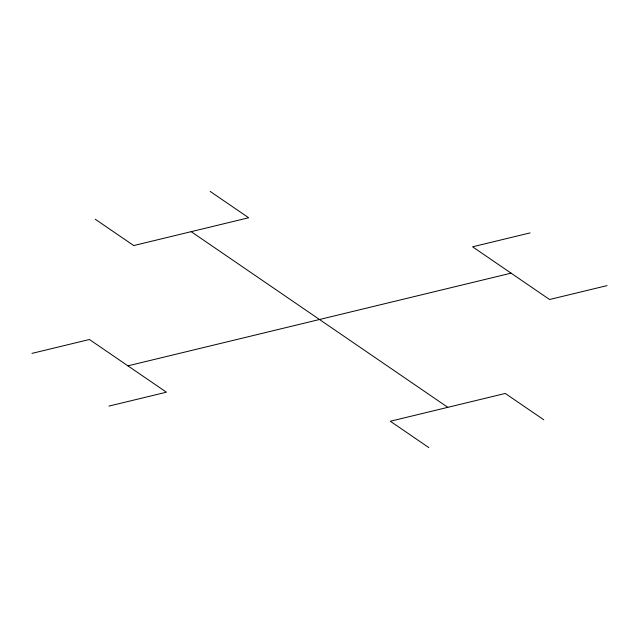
<?xml version="1.0" encoding="UTF-8"?>
<svg xmlns="http://www.w3.org/2000/svg" width="639" height="639" viewBox="0 0 639 639"><rect width="100%" height="100%" fill="white"/><g stroke="black" fill="none" stroke-linecap="round" stroke-linejoin="round"><path stroke-width="0.96" d="M31.95 353.391L89.428 339.493L166.412 392.194L108.934 406.1M530.066 232.9L472.588 246.806L549.572 299.507L607.05 285.609M127.92 365.843L511.08 273.157M210.175 191.404L248.667 217.755L133.719 245.56L95.227 219.209M543.773 419.791L505.281 393.44L390.333 421.245L428.825 447.596M191.189 231.661L447.811 407.339"/></g></svg>
